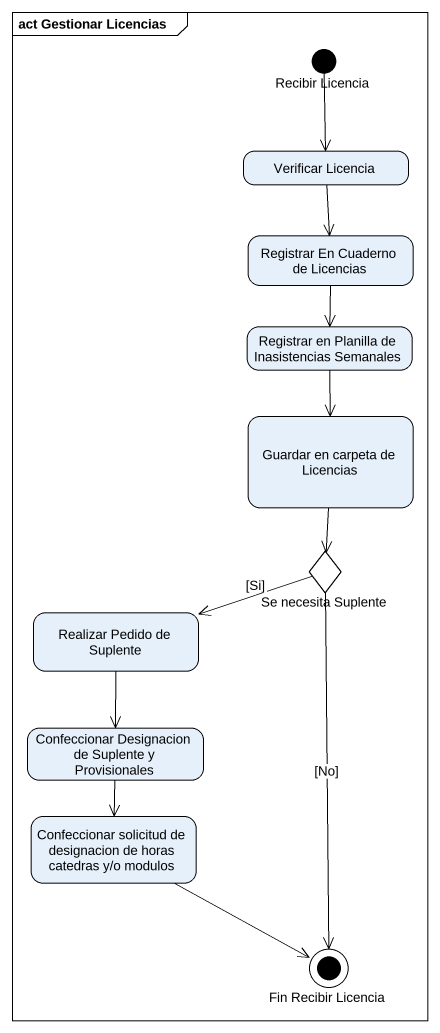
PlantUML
@startuml
mainframe act Gestionar Licencias
hide empty description
state "Recibir Licencia" as Recibir_Licencia <<start>>
state "Verificar Licencia" as Verificar_Licencia
state "Registrar En Cuaderno de Licencias" as Registrar_En_Cuaderno_de
state "Registrar en Planilla de Inasistencias Semanales" as Registrar_en_Planilla_de
state "Guardar en carpeta de Licencias" as Guardar_en_carpeta_de
state "Se necesita Suplente" as Se_necesita_Suplente <<choice>>
state "Realizar Pedido de Suplente" as Realizar_Pedido_de_Suplente
state "Confeccionar Designacion de Suplente y Provisionales" as Confeccionar_Designacion_de
state "Confeccionar solicitud de designacion de horas catedras y/o modulos" as Confeccionar_solicitud_de
state "Fin Recibir Licencia" as Fin_Recibir_Licencia <<end>>
Recibir_Licencia --> Verificar_Licencia
Verificar_Licencia --> Registrar_En_Cuaderno_de
Registrar_En_Cuaderno_de --> Registrar_en_Planilla_de
Registrar_en_Planilla_de --> Guardar_en_carpeta_de
Guardar_en_carpeta_de --> Se_necesita_Suplente
Se_necesita_Suplente -left-> Realizar_Pedido_de_Suplente : [Si]
Se_necesita_Suplente --> Fin_Recibir_Licencia : [No]
Realizar_Pedido_de_Suplente --> Confeccionar_Designacion_de
Confeccionar_Designacion_de --> Confeccionar_solicitud_de
Confeccionar_solicitud_de -right-> Fin_Recibir_Licencia
@enduml
